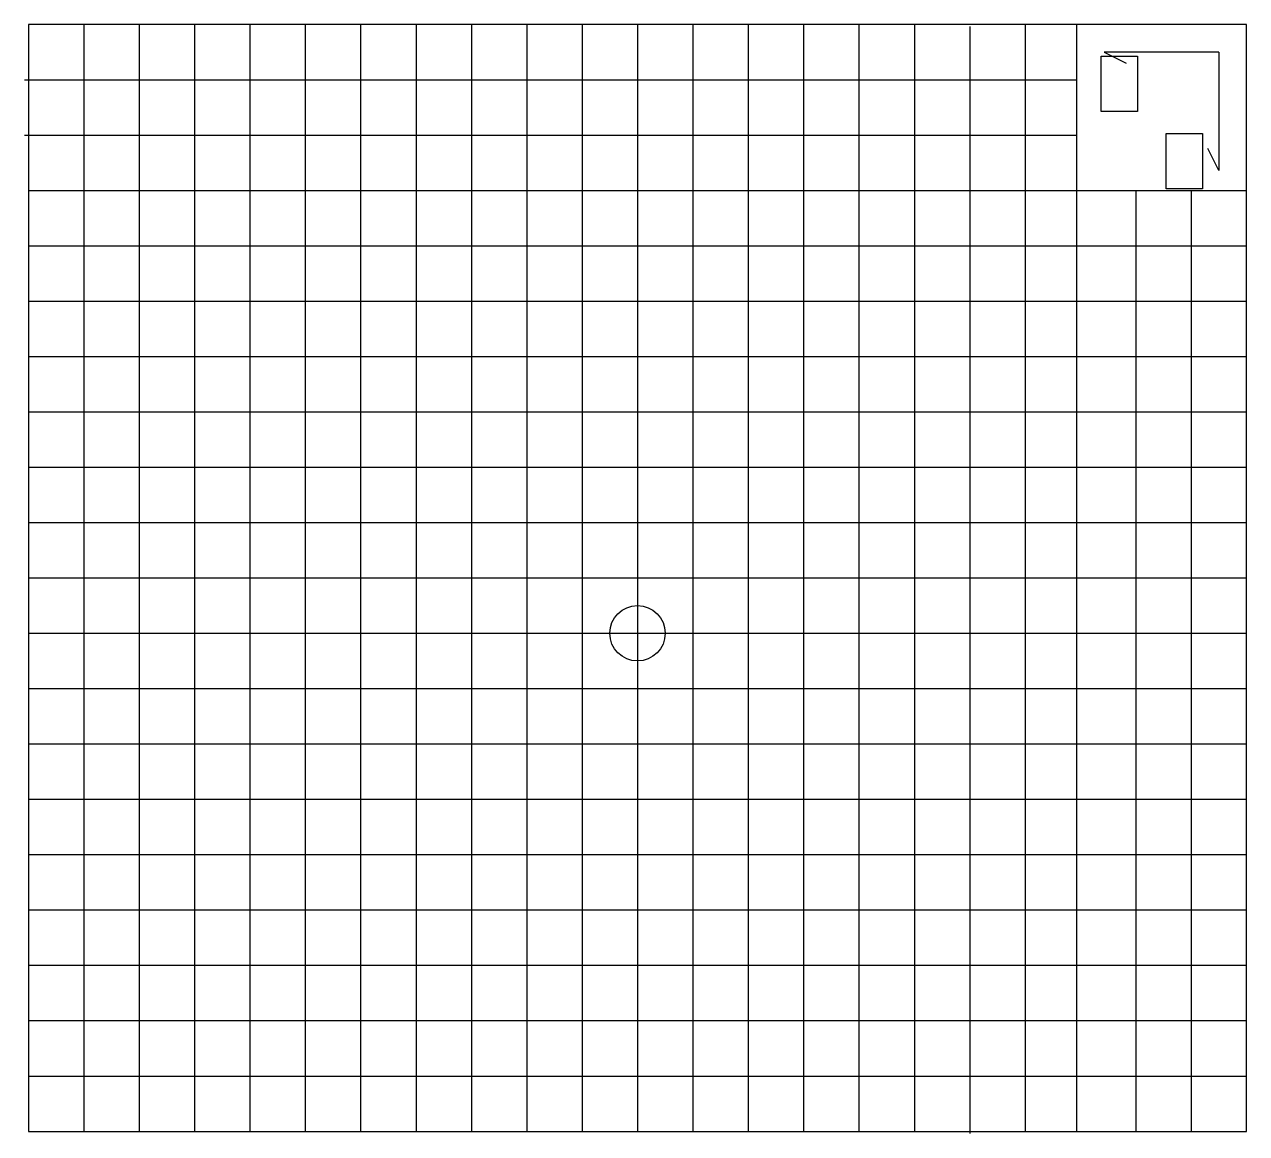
# Model space of a CAD drawing. Header units: millimetres. Extents: x -111 to 110, y -90 to 110.
import ezdxf

# ---------------------------------------------------------------- set-up
doc = ezdxf.new("R2010")
doc.units = ezdxf.units.MM
doc.layers.get('0').update_dxf_attribs({"linetype": 'CONTINUOUS'})

msp = doc.modelspace()

# ---------------------------------------------------------------- linework, layer by layer
for p, q in [((-100, 110), (-100, -90)), ((-90, 110), (-90, -90)), ((-80, 110), (-80, -90)), ((-70, 110), (-70, -90)), ((-60, 110), (-60, -90)), ((-50, 110), (-50, -90)), ((-40, 110), (-40, -90)), ((-30, 110), (-30, -90)), ((-20, 110), (-20, -90)), ((-10, 110), (-10, -90)), ((0, 110), (0, -90)), ((10, 110), (10, -90)), ((20, 110), (20, -90)), ((30, 110), (30, -90)), ((40, 110), (40, -90)), ((50, 110), (50, -90)), ((60, 109.6), (60, -90.4)), ((70, 110), (70, -90)), ((79.28, 110), (79.28, -90)), ((105, 105), (84.28, 105)), ((84.28, 105), (88.28, 103)), ((105, 105), (105, 83.6)), ((-110.72, 100), (79.28, 100)), ((-110.72, 90), (79.28, 90)), ((105, 83.6), (103, 87.6)), ((-110, 80), (110, 80)), ((90, 80), (90, -90)), ((100, 80), (100, -90)), ((-110, 70), (110, 70)), ((-110, 60), (110, 60)), ((-110, 50), (110, 50)), ((-110, 40), (110, 40)), ((-110, 30), (110, 30)), ((-110, 20), (110, 20)), ((-110, 10), (110, 10)), ((-110, 0), (110, 0)), ((-110, -10), (110, -10)), ((-110, -20), (110, -20)), ((-110, -30), (110, -30)), ((-110, -40), (110, -40)), ((-110, -50), (110, -50)), ((-110, -60), (110, -60)), ((-110, -70), (110, -70)), ((-110, -80), (110, -80))]:
    msp.add_line(p, q)
for points in [[(-110, -90), (110, -90), (110, 110), (-110, 110)], [(90.3, 94.29), (83.74, 94.29), (83.74, 104.29), (90.3, 104.29)], [(95.51, 90.29), (102.07, 90.29), (102.07, 80.29), (95.51, 80.29)]]:
    msp.add_lwpolyline(points, close=True)
msp.add_circle((0, 0), 5)

doc.saveas('drawing.dxf')
